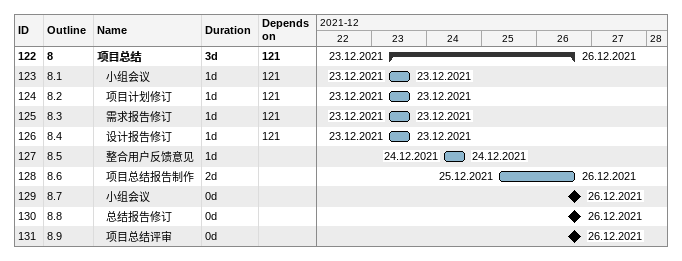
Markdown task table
| ID | WBS | Task | Duration | Start | Finish | Predecessors |
|---|---|---|---|---|---|---|
| 122 | 8 | **项目总结** | 3d | 2021-12-23 | 2021-12-26 | 121 |
| 123 | 8.1 | 小组会议 | 1d | 2021-12-23 | 2021-12-23 | 121 |
| 124 | 8.2 | 项目计划修订 | 1d | 2021-12-23 | 2021-12-23 | 121 |
| 125 | 8.3 | 需求报告修订 | 1d | 2021-12-23 | 2021-12-23 | 121 |
| 126 | 8.4 | 设计报告修订 | 1d | 2021-12-23 | 2021-12-23 | 121 |
| 127 | 8.5 | 整合用户反馈意见 | 1d | 2021-12-24 | 2021-12-24 |  |
| 128 | 8.6 | 项目总结报告制作 | 2d | 2021-12-25 | 2021-12-26 |  |
| 129 | 8.7 | 小组会议 | 0d | 2021-12-26 | 2021-12-26 |  |
| 130 | 8.8 | 总结报告修订 | 0d | 2021-12-26 | 2021-12-26 |  |
| 131 | 8.9 | 项目总结评审 | 0d | 2021-12-26 | 2021-12-26 |  |
